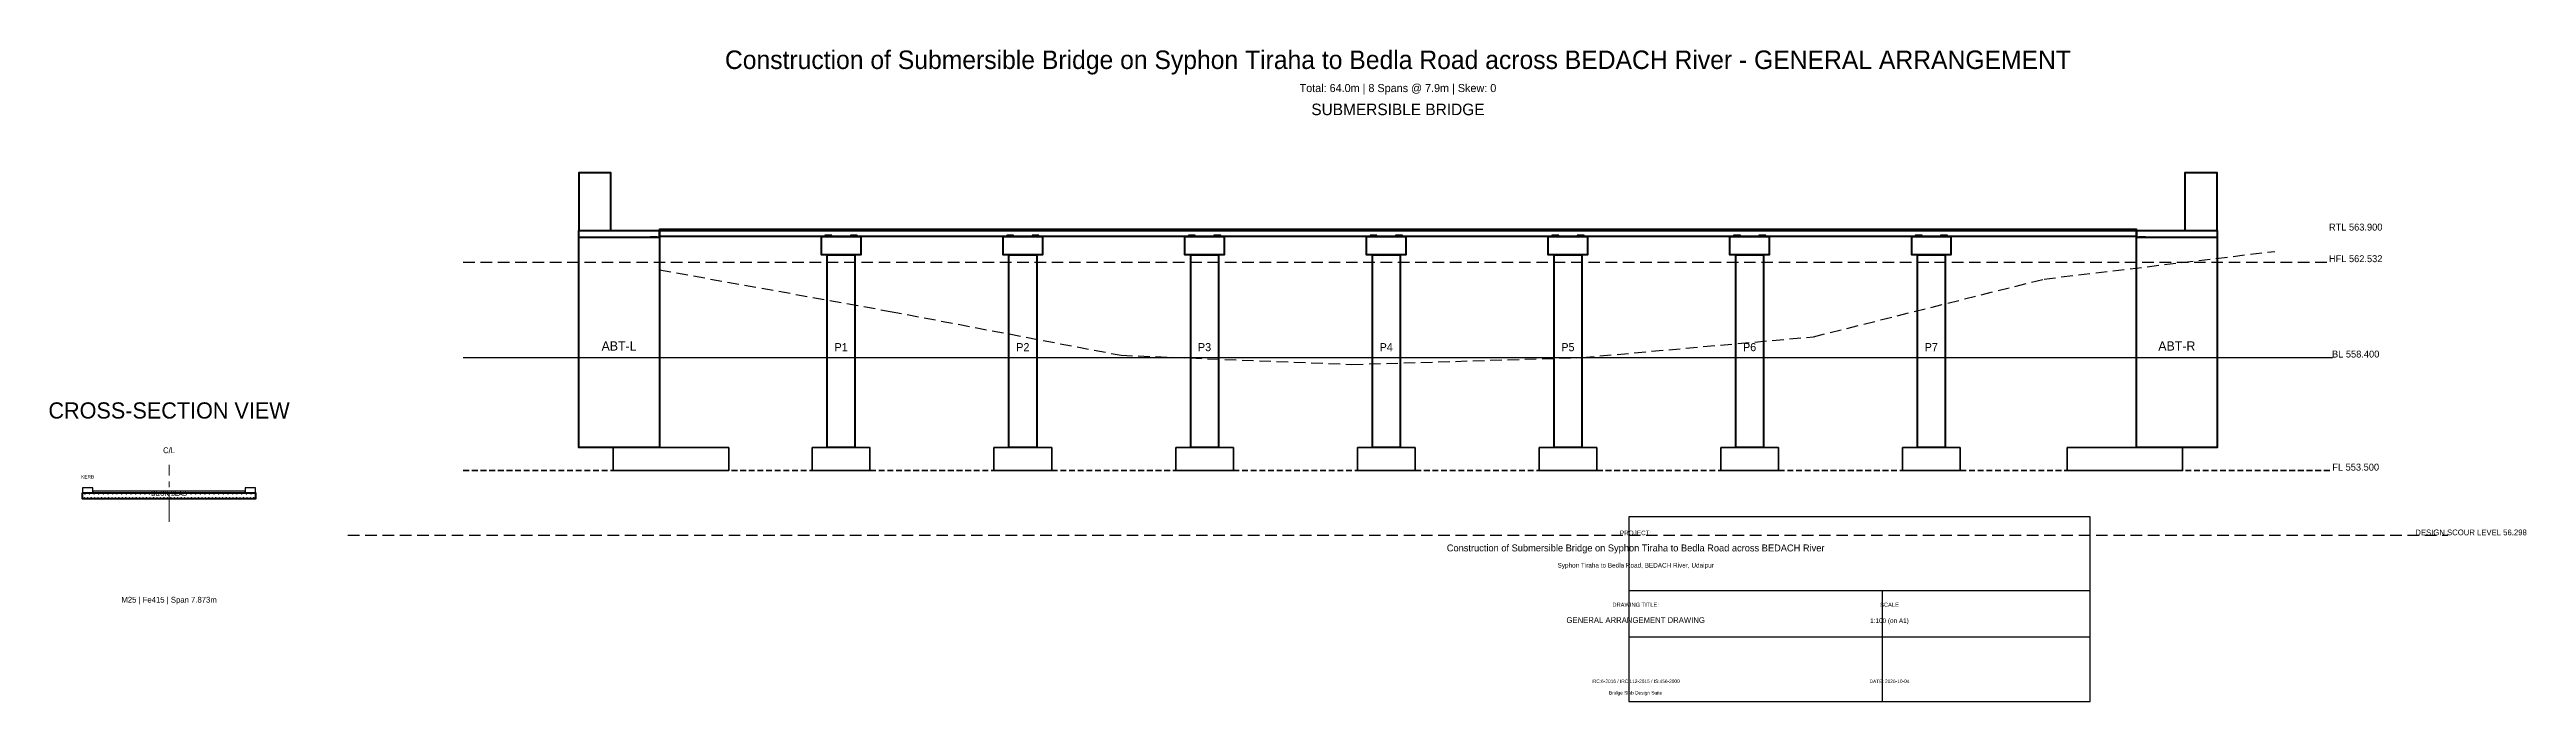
# Model space of a CAD drawing. Header units: metres. Extents: x -26 to 81, y -14 to 592.
# Drawn here: x -26.4 to 80.9, y 563.5 to 591.7 of the extents above.
import ezdxf
from ezdxf.enums import TextEntityAlignment as Align

# ---------------------------------------------------------------- set-up
doc = ezdxf.new("R2010")
doc.units = ezdxf.units.M
for name, pattern in [('CENTER', [2, 1.25, -0.25, 0.25, -0.25]), ('DASHED', [0.75, 0.5, -0.25]), ('HIDDEN', [0.375, 0.25, -0.125])]:
    doc.linetypes.add(name, pattern=pattern)
for name, color, linetype, lineweight in [('A-GRID', 8, 'CENTER', 15), ('A-TEXT', 7, 'CONTINUOUS', 18), ('A-TITLE', 7, 'CONTINUOUS', 25), ('G-BED', 32, 'CONTINUOUS', 25), ('G-HFL', 150, 'DASHED', 25), ('G-NGL', 30, 'DASHED', 25), ('H-CONC', 253, 'CONTINUOUS', 15), ('S-ABUT', 5, 'CONTINUOUS', 50), ('S-BEARING', 6, 'CONTINUOUS', 30), ('S-DECK', 4, 'CONTINUOUS', 50), ('S-FNDTN', 2, 'HIDDEN', 35), ('S-KERB', 8, 'CONTINUOUS', 25), ('S-PIER', 3, 'CONTINUOUS', 50), ('S-PIERCAP', 3, 'CONTINUOUS', 40), ('X-REBAR', 1, 'CONTINUOUS', 18)]:
    doc.layers.add(name, color=color, linetype=linetype, lineweight=lineweight)

msp = doc.modelspace()

# ---------------------------------------------------------------- hatches: boundary and pattern name
at = {"layer": 'H-CONC'}
h = msp.add_hatch(dxfattribs=at)
h.set_pattern_fill('ANSI31', color=256, scale=0.05, style=0)
h.set_pattern_definition([])
h.paths.add_polyline_path([(0, 583.9), (64, 583.9), (64, 583.65), (0, 583.65)])
h = msp.add_hatch(dxfattribs=at)
h.set_pattern_fill('ANSI31', color=256, scale=0.04, style=0)
h.set_pattern_definition([])
h.paths.add_polyline_path([(7.273, 582.85), (8.473, 582.85), (8.473, 574.5), (7.273, 574.5)])
h = msp.add_hatch(dxfattribs=at)
h.set_pattern_fill('ANSI31', color=256, scale=0.04, style=0)
h.set_pattern_definition([])
h.paths.add_polyline_path([(15.146, 582.85), (16.346, 582.85), (16.346, 574.5), (15.146, 574.5)])
h = msp.add_hatch(dxfattribs=at)
h.set_pattern_fill('ANSI31', color=256, scale=0.04, style=0)
h.set_pattern_definition([])
h.paths.add_polyline_path([(23.019, 582.85), (24.219, 582.85), (24.219, 574.5), (23.019, 574.5)])
h = msp.add_hatch(dxfattribs=at)
h.set_pattern_fill('ANSI31', color=256, scale=0.04, style=0)
h.set_pattern_definition([])
h.paths.add_polyline_path([(30.892, 582.85), (32.092, 582.85), (32.092, 574.5), (30.892, 574.5)])
h = msp.add_hatch(dxfattribs=at)
h.set_pattern_fill('ANSI31', color=256, scale=0.04, style=0)
h.set_pattern_definition([])
h.paths.add_polyline_path([(38.765, 582.85), (39.965, 582.85), (39.965, 574.5), (38.765, 574.5)])
h = msp.add_hatch(dxfattribs=at)
h.set_pattern_fill('ANSI31', color=256, scale=0.04, style=0)
h.set_pattern_definition([])
h.paths.add_polyline_path([(46.638, 582.85), (47.838, 582.85), (47.838, 574.5), (46.638, 574.5)])
h = msp.add_hatch(dxfattribs=at)
h.set_pattern_fill('ANSI31', color=256, scale=0.04, style=0)
h.set_pattern_definition([])
h.paths.add_polyline_path([(54.511, 582.85), (55.711, 582.85), (55.711, 574.5), (54.511, 574.5)])
h = msp.add_hatch(dxfattribs=at)
h.set_pattern_fill('ANSI32', color=256, scale=0.08, style=0)
h.set_pattern_definition([])
h.paths.add_polyline_path([(-2, 574.5), (3, 574.5), (3, 573.5), (-2, 573.5)])
h = msp.add_hatch(dxfattribs=at)
h.set_pattern_fill('ANSI32', color=256, scale=0.08, style=0)
h.set_pattern_definition([])
h.paths.add_polyline_path([(61, 574.5), (66, 574.5), (66, 573.5), (61, 573.5)])
h = msp.add_hatch(dxfattribs=at)
h.set_pattern_fill('ANSI31', color=256, scale=0.03, style=0)
h.set_pattern_definition([])
h.paths.add_polyline_path([(-25, 572.532), (-17.5, 572.532), (-17.5, 572.282), (-25, 572.282)])

# ---------------------------------------------------------------- linework, layer by layer
at = {"layer": 'A-GRID', "linetype": 'CENTER'}
msp.add_line((-21.25, 571.282), (-21.25, 573.757), dxfattribs=at)
at = {"layer": 'A-TITLE', "linetype": 'CONTINUOUS'}
for p, q in [((42, 568.3), (62, 568.3)), ((53, 563.5), (53, 568.3)), ((42, 566.3), (62, 566.3))]:
    msp.add_line(p, q, dxfattribs=at)
msp.add_lwpolyline([(42, 563.5), (62, 563.5), (62, 571.5), (42, 571.5)], close=True, dxfattribs=at)
at = {"layer": 'G-BED', "linetype": 'CONTINUOUS'}
msp.add_line((-8.5, 578.4), (72.5, 578.4), dxfattribs=at)
at = {"layer": 'G-BED', "linetype": 'DASHED'}
msp.add_line((-13.5, 570.698), (77.5, 570.698), dxfattribs=at)
at = {"layer": 'G-HFL', "linetype": 'DASHED'}
msp.add_line((-8.5, 582.532), (72.5, 582.532), dxfattribs=at)
at = {"layer": 'G-NGL', "linetype": 'DASHED'}
msp.add_lwpolyline([(0, 582.2), (10, 580.4), (20, 578.5), (30, 578.1), (40, 578.4), (50, 579.3), (60, 581.8), (70, 583)], dxfattribs=at)
at = {"layer": 'S-ABUT', "linetype": 'CONTINUOUS'}
for points in [[(-3.5, 583.9), (-2.1, 583.9), (-2.1, 586.4), (-3.5, 586.4)], [(66.1, 583.9), (67.5, 583.9), (67.5, 586.4), (66.1, 586.4)], [(-3.5, 583.9), (0, 583.9), (0, 574.5), (-3.5, 574.5)], [(64, 583.9), (67.5, 583.9), (67.5, 574.5), (64, 574.5)]]:
    msp.add_lwpolyline(points, close=True, dxfattribs=at)
at = {"layer": 'S-BEARING', "linetype": 'CONTINUOUS'}
for points in [[(-0.4, 583.65), (-0.1, 583.65), (-0.1, 583.6), (-0.4, 583.6)], [(7.173, 583.65), (7.473, 583.65), (7.473, 583.7), (7.173, 583.7)], [(8.273, 583.65), (8.573, 583.65), (8.573, 583.7), (8.273, 583.7)], [(15.046, 583.65), (15.346, 583.65), (15.346, 583.7), (15.046, 583.7)], [(16.146, 583.65), (16.446, 583.65), (16.446, 583.7), (16.146, 583.7)], [(22.919, 583.65), (23.219, 583.65), (23.219, 583.7), (22.919, 583.7)], [(24.019, 583.65), (24.319, 583.65), (24.319, 583.7), (24.019, 583.7)], [(30.792, 583.65), (31.092, 583.65), (31.092, 583.7), (30.792, 583.7)], [(31.892, 583.65), (32.192, 583.65), (32.192, 583.7), (31.892, 583.7)], [(38.665, 583.65), (38.965, 583.65), (38.965, 583.7), (38.665, 583.7)], [(39.765, 583.65), (40.065, 583.65), (40.065, 583.7), (39.765, 583.7)], [(46.538, 583.65), (46.838, 583.65), (46.838, 583.7), (46.538, 583.7)], [(47.638, 583.65), (47.938, 583.65), (47.938, 583.7), (47.638, 583.7)], [(54.411, 583.65), (54.711, 583.65), (54.711, 583.7), (54.411, 583.7)], [(55.511, 583.65), (55.811, 583.65), (55.811, 583.7), (55.511, 583.7)], [(64.1, 583.65), (64.4, 583.65), (64.4, 583.6), (64.1, 583.6)]]:
    msp.add_lwpolyline(points, close=True, dxfattribs=at)
at = {"layer": 'S-DECK', "linetype": 'CONTINUOUS'}
msp.add_line((0, 583.9), (64, 583.9), dxfattribs=at)
for points in [[(-3.5, 583.9), (0, 583.9), (0, 583.6), (-3.5, 583.6)], [(0, 583.9), (64, 583.9), (64, 583.65), (0, 583.65)], [(64, 583.9), (67.5, 583.9), (67.5, 583.6), (64, 583.6)], [(-25, 572.532), (-17.5, 572.532), (-17.5, 572.282), (-25, 572.282)]]:
    msp.add_lwpolyline(points, close=True, dxfattribs=at)
at = {"layer": 'S-FNDTN', "linetype": 'HIDDEN'}
msp.add_line((-8.5, 573.5), (72.5, 573.5), dxfattribs=at)
at = {"layer": 'S-FNDTN', "linetype": 'CONTINUOUS'}
for points in [[(-2, 574.5), (3, 574.5), (3, 573.5), (-2, 573.5)], [(6.623, 574.5), (9.123, 574.5), (9.123, 573.5), (6.623, 573.5)], [(14.496, 574.5), (16.996, 574.5), (16.996, 573.5), (14.496, 573.5)], [(22.369, 574.5), (24.869, 574.5), (24.869, 573.5), (22.369, 573.5)], [(30.242, 574.5), (32.742, 574.5), (32.742, 573.5), (30.242, 573.5)], [(38.115, 574.5), (40.615, 574.5), (40.615, 573.5), (38.115, 573.5)], [(45.988, 574.5), (48.488, 574.5), (48.488, 573.5), (45.988, 573.5)], [(53.861, 574.5), (56.361, 574.5), (56.361, 573.5), (53.861, 573.5)], [(61, 574.5), (66, 574.5), (66, 573.5), (61, 573.5)]]:
    msp.add_lwpolyline(points, close=True, dxfattribs=at)
at = {"layer": 'S-KERB', "linetype": 'CONTINUOUS'}
for points in [[(0, 583.975), (64, 583.975), (64, 583.9), (0, 583.9)], [(-25, 572.532), (-24.55, 572.532), (-24.55, 572.757), (-25, 572.757)], [(-24.55, 572.532), (-17.95, 572.532), (-17.95, 572.607), (-24.55, 572.607)], [(-17.95, 572.532), (-17.5, 572.532), (-17.5, 572.757), (-17.95, 572.757)]]:
    msp.add_lwpolyline(points, close=True, dxfattribs=at)
at = {"layer": 'S-PIER', "linetype": 'CONTINUOUS'}
for points in [[(7.273, 582.85), (8.473, 582.85), (8.473, 574.5), (7.273, 574.5)], [(15.146, 582.85), (16.346, 582.85), (16.346, 574.5), (15.146, 574.5)], [(23.019, 582.85), (24.219, 582.85), (24.219, 574.5), (23.019, 574.5)], [(30.892, 582.85), (32.092, 582.85), (32.092, 574.5), (30.892, 574.5)], [(38.765, 582.85), (39.965, 582.85), (39.965, 574.5), (38.765, 574.5)], [(46.638, 582.85), (47.838, 582.85), (47.838, 574.5), (46.638, 574.5)], [(54.511, 582.85), (55.711, 582.85), (55.711, 574.5), (54.511, 574.5)]]:
    msp.add_lwpolyline(points, close=True, dxfattribs=at)
at = {"layer": 'S-PIERCAP', "linetype": 'CONTINUOUS'}
for points in [[(7.023, 583.65), (8.723, 583.65), (8.723, 582.85), (7.023, 582.85)], [(14.896, 583.65), (16.596, 583.65), (16.596, 582.85), (14.896, 582.85)], [(22.769, 583.65), (24.469, 583.65), (24.469, 582.85), (22.769, 582.85)], [(30.642, 583.65), (32.342, 583.65), (32.342, 582.85), (30.642, 582.85)], [(38.515, 583.65), (40.215, 583.65), (40.215, 582.85), (38.515, 582.85)], [(46.388, 583.65), (48.088, 583.65), (48.088, 582.85), (46.388, 582.85)], [(54.261, 583.65), (55.961, 583.65), (55.961, 582.85), (54.261, 582.85)]]:
    msp.add_lwpolyline(points, close=True, dxfattribs=at)
at = {"layer": 'X-REBAR'}
for centre, radius in [((-24.925, 572.322), 0.01), ((-24.9, 572.492), 0.008), ((-24.775, 572.322), 0.01), ((-24.7, 572.492), 0.008), ((-24.625, 572.322), 0.01), ((-24.5, 572.492), 0.008), ((-24.475, 572.322), 0.01), ((-24.325, 572.322), 0.01), ((-24.3, 572.492), 0.008), ((-24.175, 572.322), 0.01), ((-24.1, 572.492), 0.008), ((-24.025, 572.322), 0.01), ((-23.9, 572.492), 0.008), ((-23.875, 572.322), 0.01), ((-23.725, 572.322), 0.01), ((-23.7, 572.492), 0.008), ((-23.575, 572.322), 0.01), ((-23.5, 572.492), 0.008), ((-23.425, 572.322), 0.01), ((-23.3, 572.492), 0.008), ((-23.275, 572.322), 0.01), ((-23.125, 572.322), 0.01), ((-23.1, 572.492), 0.008), ((-22.975, 572.322), 0.01), ((-22.9, 572.492), 0.008), ((-22.825, 572.322), 0.01), ((-22.7, 572.492), 0.008), ((-22.675, 572.322), 0.01), ((-22.525, 572.322), 0.01), ((-22.5, 572.492), 0.008), ((-22.375, 572.322), 0.01), ((-22.3, 572.492), 0.008), ((-22.225, 572.322), 0.01), ((-22.1, 572.492), 0.008), ((-22.075, 572.322), 0.01), ((-21.925, 572.322), 0.01), ((-21.9, 572.492), 0.008), ((-21.775, 572.322), 0.01), ((-21.7, 572.492), 0.008), ((-21.625, 572.322), 0.01), ((-21.5, 572.492), 0.008), ((-21.475, 572.322), 0.01), ((-21.325, 572.322), 0.01), ((-21.3, 572.492), 0.008), ((-21.175, 572.322), 0.01), ((-21.1, 572.492), 0.008), ((-21.025, 572.322), 0.01), ((-20.9, 572.492), 0.008), ((-20.875, 572.322), 0.01), ((-20.725, 572.322), 0.01), ((-20.7, 572.492), 0.008), ((-20.575, 572.322), 0.01), ((-20.5, 572.492), 0.008), ((-20.425, 572.322), 0.01), ((-20.3, 572.492), 0.008), ((-20.275, 572.322), 0.01), ((-20.125, 572.322), 0.01), ((-20.1, 572.492), 0.008), ((-19.975, 572.322), 0.01), ((-19.9, 572.492), 0.008), ((-19.825, 572.322), 0.01), ((-19.7, 572.492), 0.008), ((-19.675, 572.322), 0.01), ((-19.525, 572.322), 0.01), ((-19.5, 572.492), 0.008), ((-19.375, 572.322), 0.01), ((-19.3, 572.492), 0.008), ((-19.225, 572.322), 0.01), ((-19.1, 572.492), 0.008), ((-19.075, 572.322), 0.01), ((-18.925, 572.322), 0.01), ((-18.9, 572.492), 0.008), ((-18.775, 572.322), 0.01), ((-18.7, 572.492), 0.008), ((-18.625, 572.322), 0.01), ((-18.5, 572.492), 0.008), ((-18.475, 572.322), 0.01), ((-18.325, 572.322), 0.01), ((-18.3, 572.492), 0.008), ((-18.175, 572.322), 0.01), ((-18.1, 572.492), 0.008), ((-18.025, 572.322), 0.01), ((-17.9, 572.492), 0.008), ((-17.875, 572.322), 0.01), ((-17.725, 572.322), 0.01), ((-17.7, 572.492), 0.008), ((-17.575, 572.322), 0.01)]:
    msp.add_circle(centre, radius, dxfattribs=at)

# ---------------------------------------------------------------- texts
at = {"layer": 'A-GRID'}
msp.add_text('C/L', height=0.25, dxfattribs=at).set_placement((-21.25, 574.257), align=Align.CENTER)
at = {"layer": 'A-TEXT'}
for s, height, p in [('Construction of Submersible Bridge on Syphon Tiraha to Bedla Road across BEDACH River - GENERAL ARRANGEMENT', 0.8, (32, 590.9)), ('Total: 64.0m | 8 Spans @ 7.9m | Skew: 0', 0.35, (32, 589.9)), ('SUBMERSIBLE BRIDGE', 0.5, (32, 588.9)), ('RTL 563.900', 0.3, (73.5, 583.9)), ('ABT-L', 0.4, (-1.75, 578.7)), ('P1', 0.35, (7.873, 578.675)), ('P2', 0.35, (15.746, 578.675)), ('P3', 0.35, (23.619, 578.675)), ('P4', 0.35, (31.492, 578.675)), ('P5', 0.35, (39.365, 578.675)), ('P6', 0.35, (47.238, 578.675)), ('P7', 0.35, (55.111, 578.675)), ('ABT-R', 0.4, (65.75, 578.7)), ('CROSS-SECTION VIEW', 0.7, (-21.25, 575.757)), ('KERB', 0.15, (-24.775, 573.157)), ('FL 553.500', 0.3, (73.5, 573.5)), ('DECK SLAB', 0.2, (-21.25, 572.407)), ('M25 | Fe415 | Span 7.873m', 0.25, (-21.25, 567.782))]:
    msp.add_text(s, height=height, dxfattribs=at).set_placement(p, align=Align.CENTER)
at = {"layer": 'A-TITLE'}
for s, height, p in [('Construction of Submersible Bridge on Syphon Tiraha to Bedla Road across BEDACH River', 0.3, (42.3, 570)), ('PROJECT:', 0.2, (42.3, 570.7)), ('Syphon Tiraha to Bedla Road, BEDACH River, Udaipur', 0.2, (42.3, 569.3)), ('DRAWING TITLE:', 0.18, (42.3, 567.6)), ('SCALE', 0.18, (53.3, 567.6)), ('GENERAL ARRANGEMENT DRAWING', 0.25, (42.3, 566.9)), ('1:100 (on A1)', 0.2, (53.3, 566.9)), ('IRC:6-2016 / IRC:112-2015 / IS:456-2000', 0.15, (42.3, 564.3)), ('Bridge Slab Design Suite', 0.15, (42.3, 563.8)), ('DATE: 2026-10-04', 0.15, (53.3, 564.3))]:
    msp.add_text(s, height=height, dxfattribs=at).set_placement(p, align=Align.CENTER)
at = {"layer": 'G-BED'}
for s, height, p in [('BL 558.400', 0.3, (73.5, 578.4)), ('DESIGN SCOUR LEVEL 56.298', 0.25, (78.5, 570.698))]:
    msp.add_text(s, height=height, dxfattribs=at).set_placement(p, align=Align.CENTER)
at = {"layer": 'G-HFL'}
msp.add_text('HFL 562.532', height=0.3, dxfattribs=at).set_placement((73.5, 582.532), align=Align.CENTER)

doc.saveas('drawing.dxf')
